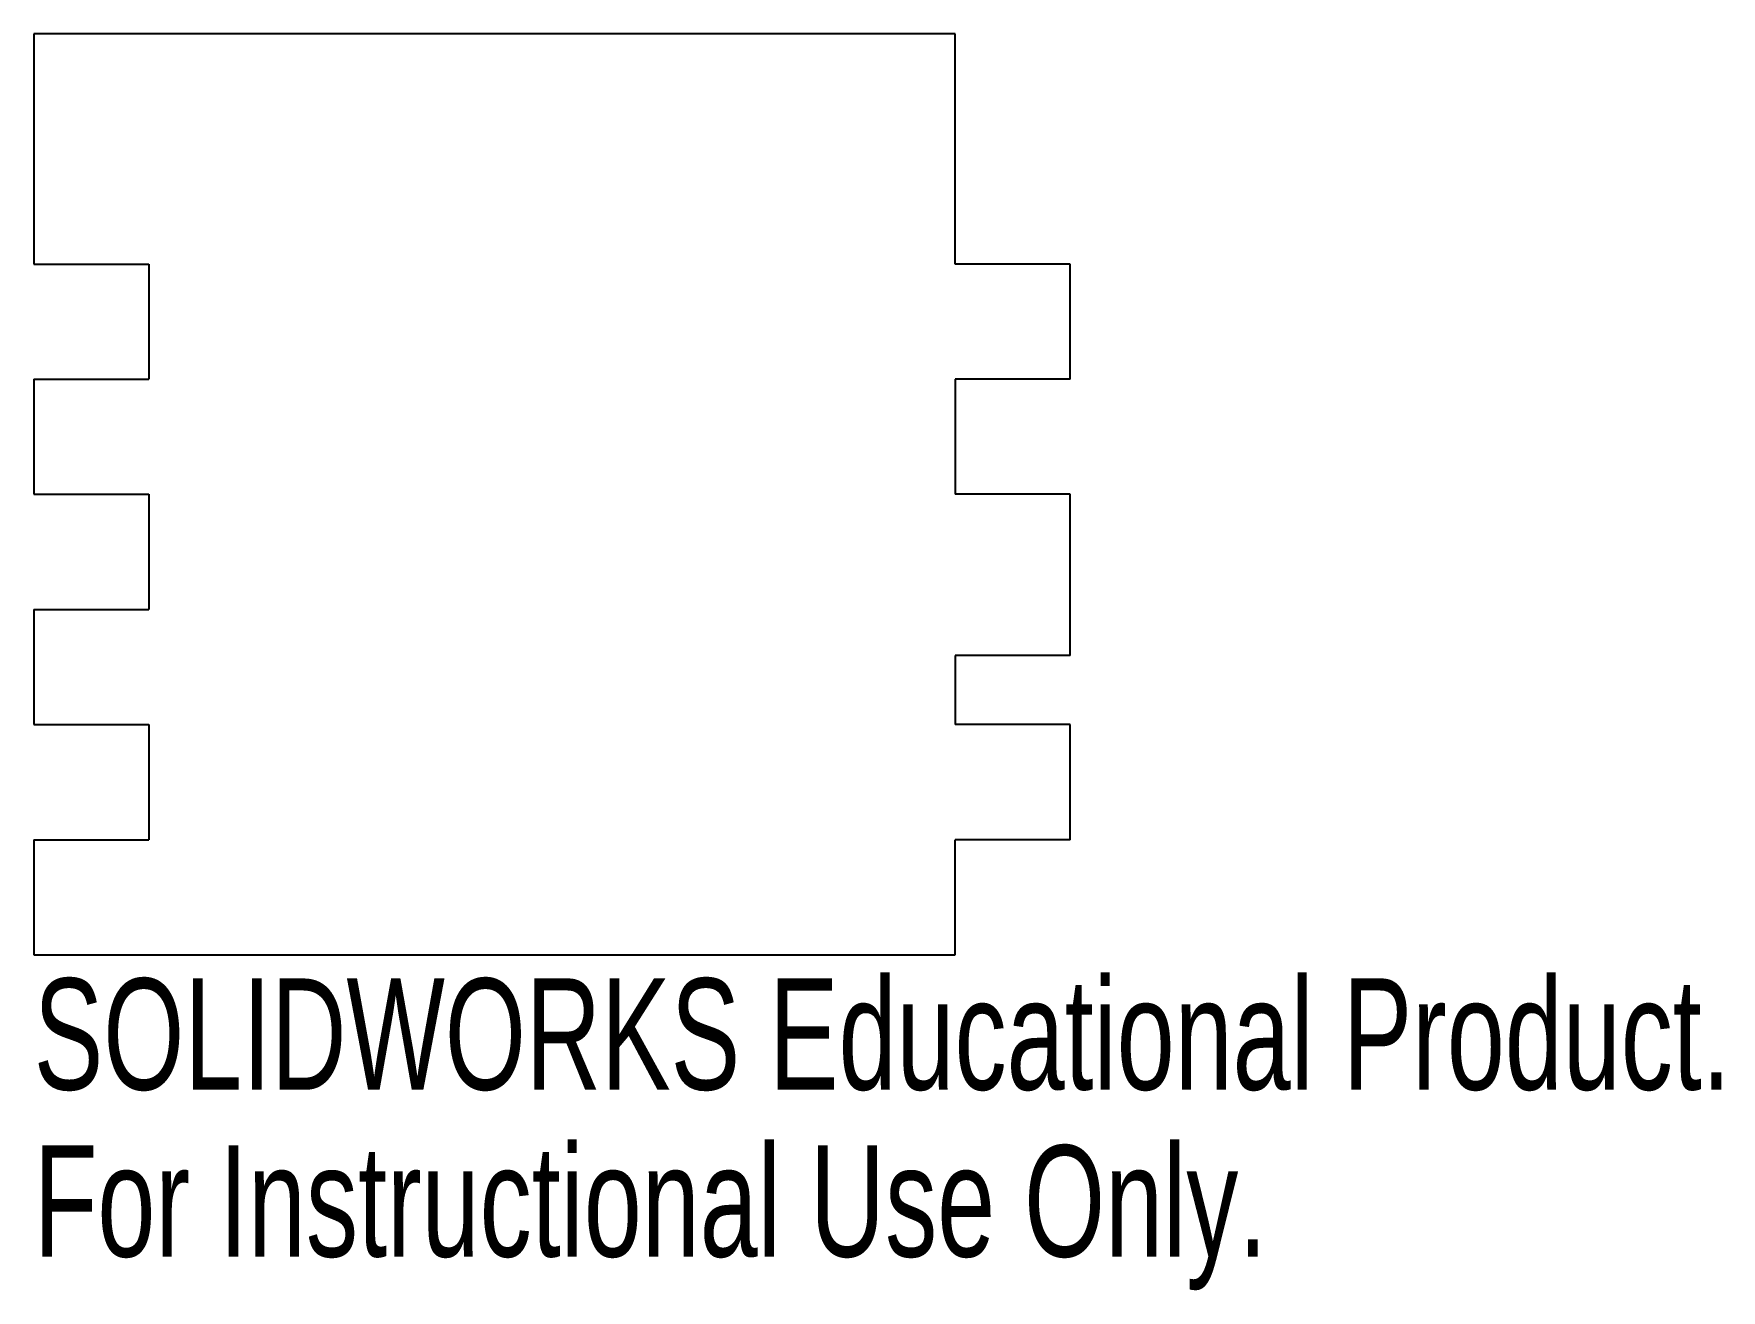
# Model space of a CAD drawing. Header units: millimetres. Extents: x -14.4 to 58.9, y -48.6 to 5.9.
import ezdxf

# ---------------------------------------------------------------- set-up
doc = ezdxf.new("R2010")
doc.units = ezdxf.units.MM
doc.styles.add('SLDTEXTSTYLE0', font='TXT', dxfattribs={"width": 0.7})

msp = doc.modelspace()

# ---------------------------------------------------------------- linework, layer by layer
at = {"color": 7, "linetype": 'Continuous', "lineweight": 25}
for p, q in [((25.587, 5.914), (-14.413, 5.914)), ((-14.413, 5.914), (-14.413, -4.086)), ((25.587, -4.086), (25.587, 5.914)), ((-14.413, -4.086), (-9.413, -4.086)), ((-9.413, -4.086), (-9.413, -9.086)), ((30.587, -4.086), (25.587, -4.086)), ((30.587, -9.086), (30.587, -4.086)), ((-14.413, -9.086), (-9.413, -9.086)), ((-14.413, -9.086), (-14.413, -14.086)), ((25.587, -9.086), (25.587, -14.079)), ((30.587, -9.086), (25.587, -9.086)), ((-14.413, -14.086), (-9.413, -14.086)), ((-9.413, -14.086), (-9.413, -19.086)), ((26.889, -14.079), (25.587, -14.079)), ((26.889, -14.086), (26.889, -14.079)), ((30.587, -14.086), (26.889, -14.086)), ((30.587, -21.086), (30.587, -14.086)), ((-14.413, -19.086), (-9.413, -19.086)), ((-14.413, -19.086), (-14.413, -24.086)), ((25.587, -21.086), (25.587, -24.086)), ((30.587, -21.086), (25.587, -21.086)), ((-14.413, -24.086), (-9.413, -24.086)), ((-9.413, -24.086), (-9.413, -29.086)), ((30.587, -24.086), (25.587, -24.086)), ((30.587, -29.086), (30.587, -24.086)), ((-14.413, -29.086), (-9.413, -29.086)), ((-14.413, -29.086), (-14.413, -34.086)), ((25.587, -34.086), (25.587, -29.086)), ((30.587, -29.086), (25.587, -29.086)), ((-14.413, -34.086), (25.587, -34.086))]:
    msp.add_line(p, q, dxfattribs=at)

# ---------------------------------------------------------------- texts
at = {"color": 7, "linetype": 'Continuous', "char_height": 4.83362, "attachment_point": 1, "style": 'SLDTEXTSTYLE0'}
for s, insert in [('SOLIDWORKS Educational Product.', (-14.413, -35.106)), ('For Instructional Use Only.', (-14.413, -42.356))]:
    msp.add_mtext(s, dxfattribs=dict(at, insert=insert))

doc.saveas('drawing.dxf')
